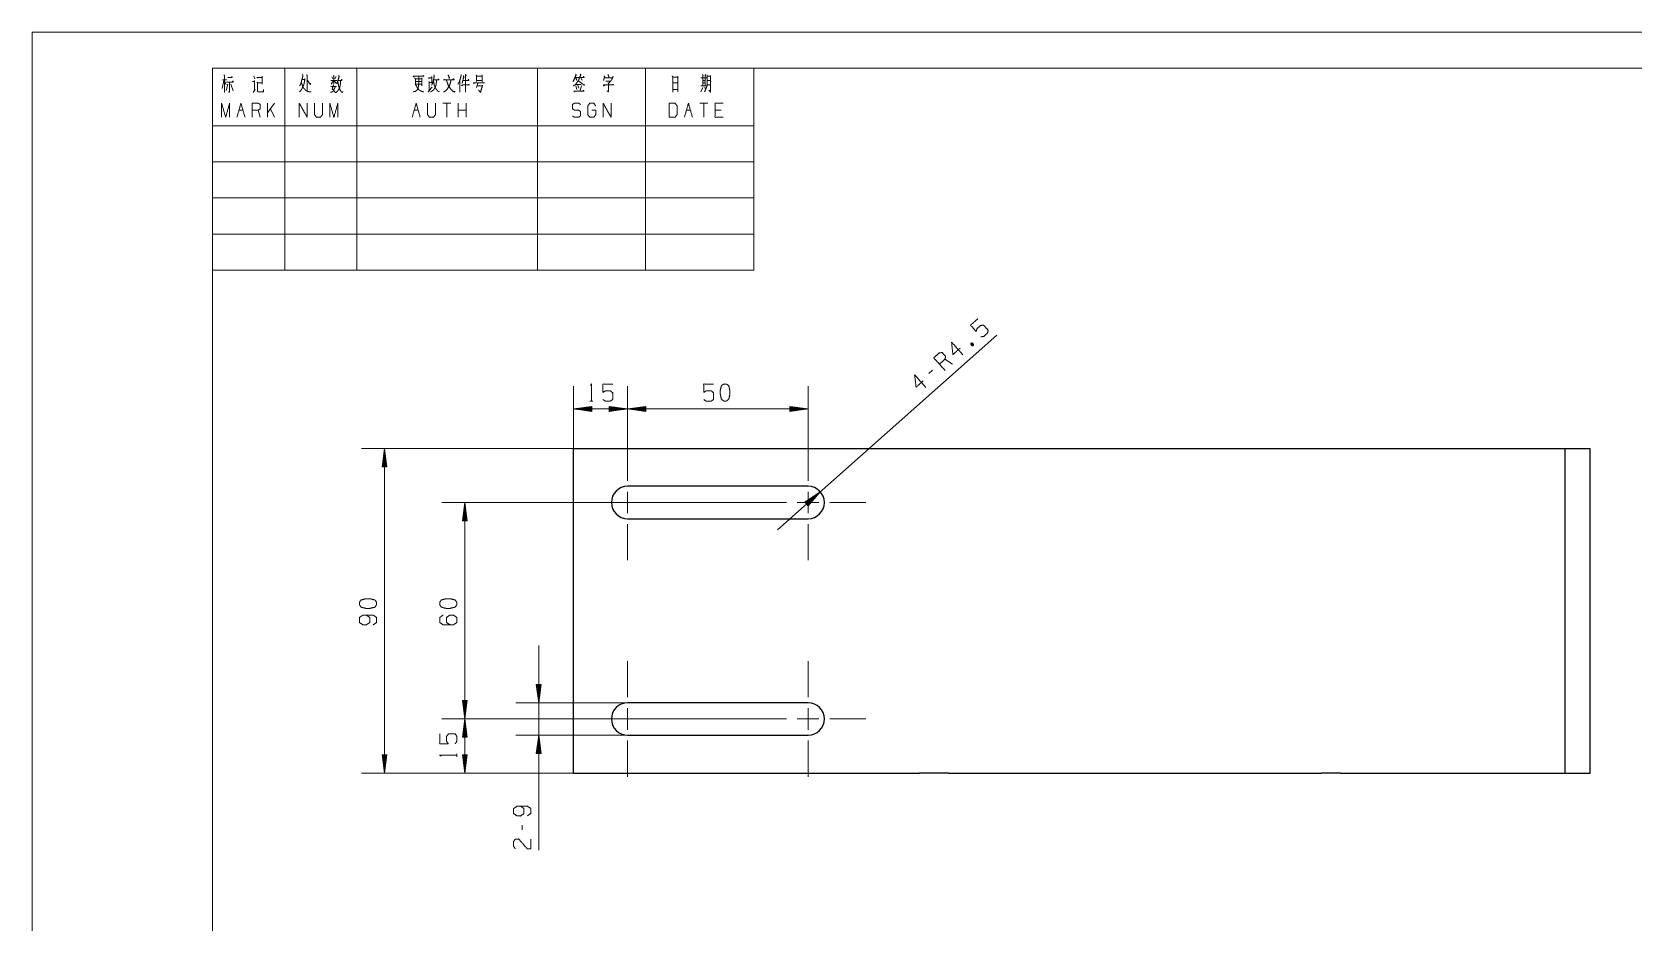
# Model space of a CAD drawing. Header units: millimetres. Extents: x 0 to 420, y 0 to 297.
# Drawn here: x 0 to 221.9, y 173.5 to 297 of the extents above; entities that cross this region are included whole.
import ezdxf

# ---------------------------------------------------------------- set-up
doc = ezdxf.new("R2010")
doc.units = ezdxf.units.MM
doc.layers.add('101', color=7, linetype='Continuous', true_color=0xffffff)

msp = doc.modelspace()

# ---------------------------------------------------------------- linework, layer by layer
at = {"layer": '101', "color": 133, "linetype": 'Continuous', "lineweight": 18}
for p, q in [((0, 297), (0, 0)), ((420, 297), (0, 297)), ((25, 292), (25, 264)), ((25, 292), (25, 5)), ((25, 292), (100, 292)), ((25, 292), (100, 292)), ((415, 292), (25, 292)), ((25, 292), (100, 292)), ((35, 292), (35, 264)), ((45, 292), (45, 264)), ((70, 292), (70, 264)), ((85, 292), (85, 264)), ((100, 292), (100, 264)), ((25, 284), (100, 284)), ((25, 279), (100, 279)), ((25, 274), (100, 274)), ((25, 269), (100, 269)), ((25, 264), (100, 264))]:
    msp.add_line(p, q, dxfattribs=at)
at = {"layer": '101', "color": 72, "linetype": 'Continuous', "lineweight": 18}
for p, q in [((30.74, 290.88), (30.87, 290.49)), ((41.53, 290.78), (41.66, 290.49)), ((42.14, 290.82), (41.95, 290.49)), ((55.4, 290.82), (55.37, 289.89)), ((61.56, 290.86), (62.32, 290.86)), ((62.33, 291.05), (62.33, 290.09)), ((93.22, 291.13), (93.33, 290.98)), ((26.57, 290.3), (26.35, 289.18)), ((26.36, 290.36), (26.98, 290.36)), ((26.69, 290.14), (26.91, 289.66)), ((27.11, 289.78), (26.88, 288.91)), ((27.56, 289.76), (27.87, 288.87)), ((30.65, 288.62), (30.93, 289.08)), ((31.13, 290.07), (31.22, 289.97)), ((37.42, 290.41), (37.77, 290.41)), ((41.4, 289.47), (42.16, 289.47)), ((41.69, 290.2), (41.43, 289.78)), ((41.88, 290.18), (42.11, 289.91)), ((53.1, 289.76), (53.98, 289.76)), ((53.11, 290.49), (53.99, 290.49)), ((53.11, 290.14), (53.98, 290.14)), ((54.01, 290.63), (54.01, 289.56)), ((55, 290.16), (55, 288.89)), ((55.02, 290.01), (55.35, 290.01)), ((59.27, 290.28), (59.27, 288.65)), ((61.56, 290.28), (62.32, 290.28)), ((61.73, 289.91), (61.56, 289.33)), ((61.6, 289.56), (62.33, 289.56)), ((75.31, 289.52), (75.48, 289.02)), ((75.35, 289.72), (76.07, 289.72)), ((75.6, 289.62), (75.76, 289.2)), ((76.13, 289.56), (75.92, 288.89)), ((76.04, 290.67), (76.21, 290.34)), ((92.92, 289.33), (92.65, 288.71)), ((92.86, 289.95), (93.25, 289.95)), ((93.18, 289.37), (93.28, 289.04)), ((93.75, 288.94), (94, 288.69)), ((33.59, 287.14), (32.63, 285.78)), ((32.63, 285.18), (32.63, 287.14)), ((33.59, 285.18), (33.04, 286.36)), ((58.02, 287.14), (56.9, 287.14)), ((57.46, 287.14), (57.46, 285.18)), ((59.02, 285.18), (59.02, 287.14)), ((60.14, 285.18), (60.14, 287.14)), ((93.6, 287.14), (92.49, 287.14)), ((93.05, 287.14), (93.05, 285.18)), ((28.66, 286.17), (29.22, 286.17)), ((31.62, 285.18), (31.34, 286.17)), ((52.94, 286.17), (53.49, 286.17)), ((60.14, 286.17), (59.02, 286.17)), ((90.65, 286.17), (91.2, 286.17)), ((95.45, 286.17), (94.61, 286.17)), ((130.03, 253.82), (130.43, 253.61)), ((127.49, 250.97), (126.44, 251.64)), ((124.74, 250.13), (124.24, 249.69)), ((77.27, 245.85), (77.7, 245.85)), ((58.85, 196.56), (58.85, 196.99)), ((67.89, 187.1), (67.89, 186.43))]:
    msp.add_line(p, q, dxfattribs=at)
at = {"layer": '101', "color": 22, "linetype": 'Continuous', "lineweight": 18}
for p, q in [((103.25, 228.02), (133.66, 254.97)), ((75, 239.3), (75, 247.93)), ((82.5, 239.8), (82.5, 247.93)), ((82.5, 239.8), (82.5, 247.93)), ((107.5, 239.8), (107.5, 247.93)), ((77.54, 245.09), (75, 244.76)), ((82.5, 244.76), (75, 244.76)), ((75, 244.76), (77.54, 244.42)), ((77.54, 244.78), (75.2, 244.78)), ((77.54, 244.73), (75.2, 244.73)), ((77.54, 244.83), (75.58, 244.83)), ((77.54, 244.68), (75.58, 244.68)), ((77.54, 244.88), (75.97, 244.88)), ((77.54, 244.63), (75.97, 244.63)), ((77.54, 244.93), (76.35, 244.93)), ((77.54, 244.58), (76.35, 244.58)), ((77.54, 244.99), (76.74, 244.99)), ((77.54, 244.53), (76.74, 244.53)), ((77.54, 245.04), (77.12, 245.04)), ((77.54, 244.48), (77.12, 244.48)), ((77.54, 245.09), (77.51, 245.09)), ((77.54, 245.09), (77.51, 245.09)), ((77.54, 244.43), (77.51, 244.43)), ((77.54, 244.43), (77.51, 244.43)), ((77.54, 244.42), (77.54, 245.09)), ((79.96, 245.09), (79.99, 245.09)), ((82.5, 244.76), (79.96, 245.09)), ((79.96, 245.09), (79.99, 245.09)), ((79.96, 245.09), (79.96, 244.42)), ((79.96, 245.04), (80.38, 245.04)), ((79.96, 244.99), (80.77, 244.99)), ((79.96, 244.93), (81.15, 244.93)), ((79.96, 244.88), (81.54, 244.88)), ((79.96, 244.83), (81.92, 244.83)), ((79.96, 244.78), (82.31, 244.78)), ((79.96, 244.42), (82.5, 244.76)), ((79.96, 244.73), (82.31, 244.73)), ((79.96, 244.68), (81.92, 244.68)), ((79.96, 244.63), (81.54, 244.63)), ((79.96, 244.58), (81.15, 244.58)), ((79.96, 244.53), (80.77, 244.53)), ((79.96, 244.48), (80.38, 244.48)), ((79.96, 244.43), (79.99, 244.43)), ((79.96, 244.43), (79.99, 244.43)), ((85.04, 245.09), (82.5, 244.76)), ((82.5, 244.76), (107.5, 244.76)), ((82.5, 244.76), (85.04, 244.42)), ((85.04, 244.78), (82.7, 244.78)), ((85.04, 244.73), (82.7, 244.73)), ((85.04, 244.83), (83.08, 244.83)), ((85.04, 244.68), (83.08, 244.68)), ((85.04, 244.88), (83.47, 244.88)), ((85.04, 244.63), (83.47, 244.63)), ((85.04, 244.93), (83.85, 244.93)), ((85.04, 244.58), (83.85, 244.58)), ((85.04, 244.99), (84.24, 244.99)), ((85.04, 244.53), (84.24, 244.53)), ((85.04, 245.04), (84.62, 245.04)), ((85.04, 244.48), (84.62, 244.48)), ((85.04, 245.09), (85.01, 245.09)), ((85.04, 245.09), (85.01, 245.09)), ((85.04, 244.43), (85.01, 244.43)), ((85.04, 244.43), (85.01, 244.43)), ((85.04, 244.42), (85.04, 245.09)), ((104.96, 245.09), (104.99, 245.09)), ((107.5, 244.76), (104.96, 245.09)), ((104.96, 245.09), (104.99, 245.09)), ((104.96, 245.09), (104.96, 244.42)), ((104.96, 245.04), (105.38, 245.04)), ((104.96, 244.99), (105.77, 244.99)), ((104.96, 244.93), (106.15, 244.93)), ((104.96, 244.88), (106.54, 244.88)), ((104.96, 244.83), (106.92, 244.83)), ((104.96, 244.78), (107.31, 244.78)), ((104.96, 244.42), (107.5, 244.76)), ((104.96, 244.73), (107.31, 244.73)), ((104.96, 244.68), (106.92, 244.68)), ((104.96, 244.63), (106.54, 244.63)), ((104.96, 244.58), (106.15, 244.58)), ((104.96, 244.53), (105.77, 244.53)), ((104.96, 244.48), (105.38, 244.48)), ((104.96, 244.43), (104.99, 244.43)), ((104.96, 244.43), (104.99, 244.43)), ((126.95, 239.3), (45.64, 239.3)), ((48.82, 239.3), (48.48, 236.76)), ((48.59, 236.76), (48.59, 237.56)), ((48.64, 236.76), (48.64, 237.95)), ((48.69, 236.76), (48.69, 238.33)), ((48.74, 236.76), (48.74, 238.72)), ((48.79, 236.76), (48.79, 239.1)), ((49.15, 236.76), (48.82, 239.3)), ((48.82, 239.3), (48.82, 194.3)), ((48.84, 236.76), (48.84, 239.1)), ((48.89, 236.76), (48.89, 238.72)), ((48.95, 236.76), (48.95, 238.33)), ((49, 236.76), (49, 237.95)), ((49.05, 236.76), (49.05, 237.56)), ((48.48, 236.76), (49.15, 236.76)), ((48.49, 236.76), (48.49, 236.79)), ((48.49, 236.76), (48.49, 236.79)), ((48.54, 236.76), (48.54, 237.17)), ((49.1, 236.76), (49.1, 237.17)), ((49.15, 236.76), (49.15, 236.79)), ((49.15, 236.76), (49.15, 236.79)), ((109.19, 233.29), (107.06, 231.85)), ((107.27, 231.62), (109.03, 233.18)), ((107.3, 231.58), (109.06, 233.14)), ((107.51, 231.35), (109.19, 233.29)), ((99.5, 231.8), (56.76, 231.8)), ((59.94, 231.8), (59.61, 229.26)), ((59.81, 229.26), (59.81, 230.83)), ((59.86, 229.26), (59.86, 231.22)), ((59.91, 229.26), (59.91, 231.6)), ((60.27, 229.26), (59.94, 231.8)), ((59.94, 201.8), (59.94, 231.8)), ((59.97, 229.26), (59.97, 231.6)), ((60.02, 229.26), (60.02, 231.22)), ((60.07, 229.26), (60.07, 230.83)), ((107.06, 231.85), (107.51, 231.35)), ((107.07, 231.85), (107.09, 231.87)), ((107.07, 231.85), (107.09, 231.87)), ((107.1, 231.81), (107.41, 232.09)), ((107.13, 231.77), (107.74, 232.31)), ((107.17, 231.74), (108.06, 232.53)), ((107.2, 231.7), (108.38, 232.74)), ((107.23, 231.66), (108.7, 232.96)), ((107.34, 231.55), (108.8, 232.85)), ((107.37, 231.51), (108.55, 232.55)), ((107.4, 231.47), (108.29, 232.26)), ((107.44, 231.43), (108.04, 231.97)), ((107.47, 231.39), (107.78, 231.67)), ((107.5, 231.36), (107.53, 231.38)), ((107.5, 231.36), (107.53, 231.38)), ((59.61, 229.26), (59.61, 229.29)), ((59.61, 229.26), (59.61, 229.29)), ((59.61, 229.26), (60.27, 229.26)), ((59.66, 229.26), (59.66, 229.67)), ((59.71, 229.26), (59.71, 230.06)), ((59.76, 229.26), (59.76, 230.45)), ((60.12, 229.26), (60.12, 230.45)), ((60.17, 229.26), (60.17, 230.06)), ((60.22, 229.26), (60.22, 229.67)), ((60.27, 229.26), (60.27, 229.29)), ((60.27, 229.26), (60.27, 229.29)), ((70.18, 211.98), (70.18, 183.64)), ((70.51, 206.59), (69.84, 206.59)), ((69.84, 206.59), (70.18, 204.05)), ((69.85, 206.59), (69.85, 206.55)), ((69.85, 206.59), (69.85, 206.55)), ((69.9, 206.59), (69.9, 206.17)), ((69.95, 206.59), (69.95, 205.78)), ((70, 206.59), (70, 205.4)), ((70.05, 206.59), (70.05, 205.01)), ((70.1, 206.59), (70.1, 204.62)), ((70.15, 206.59), (70.15, 204.24)), ((70.18, 204.05), (70.51, 206.59)), ((70.2, 206.59), (70.2, 204.24)), ((70.26, 206.59), (70.26, 204.62)), ((70.31, 206.59), (70.31, 205.01)), ((70.36, 206.59), (70.36, 205.4)), ((70.41, 206.59), (70.41, 205.78)), ((70.46, 206.59), (70.46, 206.17)), ((70.51, 206.59), (70.51, 206.55)), ((70.51, 206.59), (70.51, 206.55)), ((59.61, 204.34), (59.61, 204.3)), ((60.27, 204.34), (59.61, 204.34)), ((59.61, 204.34), (59.61, 204.3)), ((59.61, 204.34), (59.94, 201.8)), ((59.66, 204.34), (59.66, 203.92)), ((59.71, 204.34), (59.71, 203.53)), ((59.76, 204.34), (59.76, 203.15)), ((59.81, 204.34), (59.81, 202.76)), ((59.86, 204.34), (59.86, 202.37)), ((59.91, 204.34), (59.91, 201.99)), ((59.94, 201.8), (60.27, 204.34)), ((59.97, 204.34), (59.97, 201.99)), ((60.02, 204.34), (60.02, 202.37)), ((60.07, 204.34), (60.07, 202.76)), ((60.12, 204.34), (60.12, 203.15)), ((60.17, 204.34), (60.17, 203.53)), ((60.22, 204.34), (60.22, 203.92)), ((60.27, 204.34), (60.27, 204.3)), ((60.27, 204.34), (60.27, 204.3)), ((82.5, 204.05), (67, 204.05)), ((99.5, 201.8), (56.76, 201.8)), ((99.5, 201.8), (56.76, 201.8)), ((59.94, 201.8), (59.61, 199.26)), ((59.71, 199.26), (59.71, 200.06)), ((59.76, 199.26), (59.76, 200.45)), ((59.81, 199.26), (59.81, 200.83)), ((59.86, 199.26), (59.86, 201.22)), ((59.91, 199.26), (59.91, 201.6)), ((60.27, 199.26), (59.94, 201.8)), ((59.94, 194.3), (59.94, 201.8)), ((59.97, 199.26), (59.97, 201.6)), ((60.02, 199.26), (60.02, 201.22)), ((60.07, 199.26), (60.07, 200.83)), ((60.12, 199.26), (60.12, 200.45)), ((60.17, 199.26), (60.17, 200.06)), ((59.61, 199.26), (59.61, 199.29)), ((59.61, 199.26), (59.61, 199.29)), ((59.61, 199.26), (60.27, 199.26)), ((59.66, 199.26), (59.66, 199.67)), ((60.22, 199.26), (60.22, 199.67)), ((60.27, 199.26), (60.27, 199.29)), ((60.27, 199.26), (60.27, 199.29)), ((82.5, 199.55), (67, 199.55)), ((70.18, 199.55), (69.84, 197.01)), ((69.95, 197.01), (69.95, 197.81)), ((70, 197.01), (70, 198.2)), ((70.05, 197.01), (70.05, 198.58)), ((70.1, 197.01), (70.1, 198.97)), ((70.15, 197.01), (70.15, 199.35)), ((70.51, 197.01), (70.18, 199.55)), ((70.2, 197.01), (70.2, 199.35)), ((70.26, 197.01), (70.26, 198.97)), ((70.31, 197.01), (70.31, 198.58)), ((70.36, 197.01), (70.36, 198.2)), ((70.41, 197.01), (70.41, 197.81)), ((49.15, 196.84), (48.48, 196.84)), ((48.48, 196.84), (48.82, 194.3)), ((48.49, 196.84), (48.49, 196.8)), ((48.49, 196.84), (48.49, 196.8)), ((48.54, 196.84), (48.54, 196.42)), ((48.59, 196.84), (48.59, 196.03)), ((48.64, 196.84), (48.64, 195.65)), ((48.69, 196.84), (48.69, 195.26)), ((48.74, 196.84), (48.74, 194.87)), ((48.79, 196.84), (48.79, 194.49)), ((48.82, 194.3), (49.15, 196.84)), ((48.84, 196.84), (48.84, 194.49)), ((48.89, 196.84), (48.89, 194.87)), ((48.95, 196.84), (48.95, 195.26)), ((49, 196.84), (49, 195.65)), ((49.05, 196.84), (49.05, 196.03)), ((49.1, 196.84), (49.1, 196.42)), ((49.15, 196.84), (49.15, 196.8)), ((49.15, 196.84), (49.15, 196.8)), ((59.61, 196.84), (59.94, 194.3)), ((59.61, 196.84), (59.61, 196.8)), ((59.61, 196.84), (59.61, 196.8)), ((60.27, 196.84), (59.61, 196.84)), ((59.66, 196.84), (59.66, 196.42)), ((59.71, 196.84), (59.71, 196.03)), ((59.76, 196.84), (59.76, 195.65)), ((59.81, 196.84), (59.81, 195.26)), ((59.86, 196.84), (59.86, 194.87)), ((59.91, 196.84), (59.91, 194.49)), ((59.94, 194.3), (60.27, 196.84)), ((59.97, 196.84), (59.97, 194.49)), ((60.02, 196.84), (60.02, 194.87)), ((60.07, 196.84), (60.07, 195.26)), ((60.12, 196.84), (60.12, 195.65)), ((60.17, 196.84), (60.17, 196.03)), ((60.22, 196.84), (60.22, 196.42)), ((60.27, 196.84), (60.27, 196.8)), ((60.27, 196.84), (60.27, 196.8)), ((69.84, 197.01), (70.51, 197.01)), ((69.85, 197.01), (69.85, 197.04)), ((69.85, 197.01), (69.85, 197.04)), ((69.9, 197.01), (69.9, 197.42)), ((70.46, 197.01), (70.46, 197.42)), ((70.51, 197.01), (70.51, 197.04)), ((70.51, 197.01), (70.51, 197.04)), ((126.95, 194.3), (45.64, 194.3)), ((75, 194.3), (56.76, 194.3))]:
    msp.add_line(p, q, dxfattribs=at)
at = {"layer": '101', "color": 151, "linetype": 'Continuous', "lineweight": 18}
for p, q in [((82.5, 234.8), (82.5, 239.8)), ((107.5, 234.8), (107.5, 239.8)), ((82.5, 230.3), (82.5, 233.3)), ((107.5, 230.3), (107.5, 233.3)), ((79.5, 231.8), (74.5, 231.8)), ((81, 231.8), (84, 231.8)), ((85.5, 231.8), (90.5, 231.8)), ((104.5, 231.8), (99.5, 231.8)), ((106, 231.8), (109, 231.8)), ((110.5, 231.8), (115.5, 231.8)), ((82.5, 228.8), (82.5, 223.8)), ((107.5, 228.8), (107.5, 223.8)), ((82.5, 204.8), (82.5, 209.8)), ((107.5, 204.8), (107.5, 209.8)), ((82.5, 200.3), (82.5, 203.3)), ((107.5, 200.3), (107.5, 203.3)), ((79.5, 201.8), (74.5, 201.8)), ((81, 201.8), (84, 201.8)), ((85.5, 201.8), (90.5, 201.8)), ((104.5, 201.8), (99.5, 201.8)), ((106, 201.8), (109, 201.8)), ((110.5, 201.8), (115.5, 201.8)), ((82.5, 198.8), (82.5, 193.8)), ((107.5, 198.8), (107.5, 193.8))]:
    msp.add_line(p, q, dxfattribs=at)
at = {"layer": '101', "color": 72, "linetype": 'Continuous', "lineweight": 25}
for p, q in [((75, 194.3), (75, 239.3)), ((75, 239.3), (122.95, 239.3)), ((126.95, 239.3), (178.58, 239.3)), ((181.27, 239.3), (212.36, 239.3)), ((212.36, 194.3), (212.36, 239.3)), ((212.36, 239.3), (215.83, 239.3)), ((215.83, 194.3), (215.83, 239.3)), ((107.5, 234.05), (82.5, 234.05)), ((82.5, 229.55), (107.5, 229.55)), ((107.5, 204.05), (82.5, 204.05)), ((82.5, 199.55), (107.5, 199.55)), ((75, 194.3), (122.95, 194.3)), ((126.95, 194.3), (178.58, 194.3)), ((181.27, 194.3), (212.36, 194.3)), ((212.36, 194.3), (215.83, 194.3))]:
    msp.add_line(p, q, dxfattribs=at)
for centre, start, end in [((82.5, 231.8), 90, 270), ((107.5, 231.8), 270, 90), ((82.5, 201.8), 90, 270), ((107.5, 201.8), 270, 90)]:
    msp.add_arc(centre, 2.25, start, end, dxfattribs=at)
at = {"layer": '101', "color": 22, "linetype": 'Continuous', "lineweight": 18}
msp.add_arc((107.5, 231.8), 2.25, 90, 96.2212, dxfattribs=at)
at = {"layer": '101', "color": 72, "linetype": 'Continuous', "lineweight": 18}
for points, knots in [([(26.57, 291.07), (26.67, 290.94), (26.67, 288.6)], [0, 0, 0.064393, 1, 1]), ([(27.1, 290.69), (27.73, 290.69), (27.68, 290.82), (27.64, 290.74)], [0, 0, 0.736257, 0.890366, 1, 1]), ([(31.28, 290.69), (31.21, 290.63), (31.15, 290.69), (31.88, 290.69), (31.88, 290.88), (31.88, 289.78), (31.88, 289.97), (31.22, 289.97), (31.22, 288.83), (31.24, 288.75), (31.35, 288.71), (32.04, 288.71), (32.04, 289.02)], [0, 0, 0.017819, 0.033666, 0.169515, 0.204099, 0.407776, 0.442364, 0.564628, 0.775991, 0.791603, 0.814658, 0.942357, 1, 1]), ([(37.46, 291.13), (37.53, 290.94), (37.46, 290.67), (37.43, 290.53), (37.37, 290.34), (37.31, 290.14), (37.26, 289.95), (37.21, 289.78), (37.14, 289.66), (37.05, 289.52)], [0, 0, 0.116545, 0.278927, 0.365002, 0.478708, 0.603961, 0.717668, 0.817418, 0.901357, 1, 1]), ([(38.05, 291.11), (38.1, 290.96), (38.1, 288.87)], [0, 0, 0.06955, 1, 1]), ([(41.73, 290.94), (41.86, 290.88), (41.81, 290.92), (41.81, 289.76), (41.81, 290.3), (41.4, 290.3), (42.22, 290.3)], [0, 0, 0.046318, 0.069123, 0.437816, 0.608997, 0.739331, 1, 1]), ([(42.46, 290.96), (42.6, 290.82), (42.55, 290.86), (42.22, 289.8)], [0, 0, 0.143537, 0.187773, 1, 1]), ([(52.91, 290.86), (52.88, 290.76), (52.79, 290.88), (54.27, 290.88), (54.2, 290.98), (54.14, 290.88)], [0, 0, 0.054227, 0.130909, 0.87613, 0.940043, 1, 1]), ([(53.57, 290.88), (53.57, 289.72), (53.52, 289.58), (53.51, 289.41), (53.45, 289.2), (53.38, 289.04), (53.29, 288.91), (53.16, 288.81), (53.03, 288.75), (52.82, 288.73)], [0, 0, 0.455623, 0.515134, 0.580482, 0.665033, 0.736192, 0.79598, 0.861823, 0.919058, 1, 1]), ([(55.67, 291.05), (55.72, 290.96), (55.63, 290.41), (55.51, 289.99), (55.47, 289.85), (55.35, 289.62)], [0, 0, 0.062603, 0.440485, 0.727862, 0.828992, 1, 1]), ([(57.64, 291.07), (57.81, 290.65), (57.83, 290.76), (57.75, 290.55)], [0, 0, 0.581176, 0.716263, 1, 1]), ([(59.43, 291.13), (59.46, 290.98), (59.26, 290.34), (59.19, 290.09), (59.1, 289.95), (59, 289.76)], [0, 0, 0.101083, 0.561706, 0.738774, 0.854629, 1, 1]), ([(59.74, 290.92), (59.84, 290.69), (59.79, 290.78), (59.58, 289.91)], [0, 0, 0.200658, 0.282145, 1, 1]), ([(60.01, 291.13), (60.12, 290.98), (60.06, 291.05), (60.06, 288.65)], [0, 0, 0.069697, 0.101625, 1, 1]), ([(61.5, 291.07), (61.57, 290.98), (61.57, 290.14)], [0, 0, 0.115189, 1, 1]), ([(75.94, 291.15), (76.05, 291.03), (76.01, 291.05), (75.72, 290.38), (75.58, 290.14), (75.44, 289.95), (75.28, 289.72), (74.96, 289.52)], [0, 0, 0.080396, 0.103261, 0.444362, 0.576789, 0.688375, 0.819716, 1, 1]), ([(75.29, 291.17), (75.39, 291.03), (75.37, 291.07), (74.97, 290.16), (75.2, 290.69), (75.72, 290.69), (75.31, 290.69), (75.45, 290.34)], [0, 0, 0.057042, 0.07334, 0.392466, 0.581127, 0.745774, 0.87749, 1, 1]), ([(75.89, 290.69), (76.48, 290.69), (76.4, 290.84), (76.33, 290.74)], [0, 0, 0.669422, 0.855054, 1, 1]), ([(79.24, 290.92), (79.36, 290.69), (79.33, 290.78), (79.15, 290.28)], [0, 0, 0.294025, 0.394866, 1, 1]), ([(79.32, 290.67), (80.43, 290.67), (80.5, 290.84), (80.28, 290.36)], [0, 0, 0.611939, 0.711554, 1, 1]), ([(79.77, 291.11), (79.89, 290.82), (79.93, 290.86), (79.89, 290.76)], [0, 0, 0.644011, 0.768354, 1, 1]), ([(88.67, 290.94), (88.75, 290.78), (88.75, 288.69), (88.75, 289.02), (89.45, 289.02), (89.45, 288.71), (89.45, 290.88), (89.45, 290.76), (88.76, 290.76), (88.76, 289.95), (89.46, 289.95)], [0, 0, 0.022322, 0.280074, 0.320905, 0.407511, 0.44579, 0.713751, 0.729062, 0.813864, 0.913394, 1, 1]), ([(92.86, 291.13), (92.97, 290.98), (92.9, 291.07), (92.9, 289.56), (92.62, 289.56), (93.47, 289.56), (93.25, 289.56), (93.25, 291.07), (93.25, 290.67), (92.64, 290.67), (93.43, 290.67), (93.25, 290.67), (93.25, 290.26), (92.87, 290.26)], [0, 0, 0.025061, 0.039924, 0.243199, 0.280605, 0.39479, 0.42432, 0.627595, 0.680502, 0.763188, 0.869498, 0.893122, 0.948813, 1, 1]), ([(93.49, 291.03), (93.53, 290.88), (93.53, 289.7), (93.47, 289.43), (93.34, 289.12), (93.25, 288.87), (93.14, 288.69)], [0, 0, 0.062372, 0.548434, 0.661879, 0.800828, 0.909362, 1, 1]), ([(93.53, 290.86), (94, 290.86), (94, 290.98), (94, 288.62), (94, 290.28), (93.56, 290.28), (93.97, 290.28), (93.97, 289.7), (93.56, 289.7)], [0, 0, 0.072646, 0.091913, 0.457973, 0.714856, 0.782961, 0.846526, 0.936435, 1, 1]), ([(26.92, 290.07), (27.87, 290.07), (27.81, 290.24), (27.74, 290.09)], [0, 0, 0.737857, 0.874089, 1, 1]), ([(27.36, 290.07), (27.36, 288.65), (27.2, 288.73)], [0, 0, 0.887515, 1, 1]), ([(30.55, 290.14), (30.8, 290.14), (30.8, 290.26), (30.8, 288.81)], [0, 0, 0.136549, 0.204721, 1, 1]), ([(37.8, 290.55), (37.71, 289.95), (37.65, 289.76), (37.62, 289.62), (37.53, 289.47), (37.46, 289.31), (37.42, 289.18), (37.31, 289.02), (37.23, 288.89), (37.04, 288.71)], [0, 0, 0.296659, 0.392137, 0.46442, 0.547267, 0.635799, 0.700206, 0.795426, 0.869797, 1, 1]), ([(37.31, 290.01), (37.37, 289.87), (37.42, 289.7), (37.45, 289.56), (37.59, 289.27), (37.67, 289.18), (37.87, 288.98), (37.99, 288.87), (38.13, 288.79), (38.34, 288.73), (38.53, 288.73), (38.68, 288.71)], [0, 0, 0.075191, 0.157626, 0.228751, 0.384956, 0.438117, 0.578248, 0.65344, 0.734339, 0.837348, 0.928887, 1, 1]), ([(38.08, 290.38), (38.56, 289.72), (38.56, 289.91)], [0, 0, 0.814818, 1, 1]), ([(42.01, 289.41), (41.89, 289.16), (41.82, 288.98), (41.69, 288.79), (41.56, 288.69), (41.34, 288.65)], [0, 0, 0.251055, 0.434029, 0.64262, 0.795766, 1, 1]), ([(41.76, 289.68), (41.59, 289.1), (42.03, 288.62)], [0, 0, 0.483237, 1, 1]), ([(42.73, 290.2), (42.73, 289.95), (42.7, 289.68), (42.63, 289.39), (42.51, 289.1), (42.38, 288.89), (42.23, 288.71), (42.03, 288.58)], [0, 0, 0.134106, 0.280228, 0.441583, 0.610314, 0.742762, 0.870657, 1, 1]), ([(42.38, 290.01), (42.42, 289.8), (42.46, 289.56), (42.55, 289.27), (42.67, 288.98), (42.8, 288.75), (42.99, 288.6), (43.04, 288.75)], [0, 0, 0.122124, 0.267694, 0.442444, 0.622807, 0.774615, 0.912625, 1, 1]), ([(42.44, 290.28), (42.93, 290.28), (42.9, 290.45), (42.85, 290.34)], [0, 0, 0.634119, 0.848445, 1, 1]), ([(53.01, 290.63), (53.1, 290.49), (53.1, 289.58)], [0, 0, 0.156848, 1, 1]), ([(53.22, 289.6), (53.29, 289.43), (53.38, 289.29), (53.48, 289.16), (53.55, 289.04), (53.63, 288.94), (53.76, 288.87), (53.9, 288.79), (54.07, 288.75), (54.26, 288.71)], [0, 0, 0.124249, 0.240531, 0.35103, 0.449957, 0.536949, 0.636896, 0.752292, 0.866372, 1, 1]), ([(55.03, 288.89), (54.94, 288.71), (54.88, 288.73), (55.41, 289.37)], [0, 0, 0.187521, 0.244051, 1, 1]), ([(55.06, 290.65), (54.99, 290.57), (54.93, 290.65), (55.37, 290.65)], [0, 0, 0.169755, 0.325542, 1, 1]), ([(56.04, 290.36), (56.03, 290.16), (56, 289.95), (55.97, 289.72), (55.91, 289.52), (55.84, 289.33), (55.75, 289.18), (55.65, 289.02), (55.54, 288.91), (55.41, 288.81), (55.21, 288.71)], [0, 0, 0.105429, 0.211651, 0.328282, 0.437572, 0.539265, 0.625346, 0.724284, 0.79827, 0.883378, 1, 1]), ([(55.62, 290.18), (55.65, 289.99), (55.69, 289.8), (55.72, 289.6), (55.81, 289.43), (55.88, 289.29), (55.95, 289.12), (56.06, 288.98), (56.2, 288.83), (56.39, 288.73)], [0, 0, 0.109654, 0.220947, 0.342501, 0.451483, 0.545868, 0.651144, 0.754315, 0.874064, 1, 1]), ([(55.67, 290.38), (56.38, 290.38), (56.29, 290.49), (56.17, 290.36)], [0, 0, 0.696293, 0.830826, 1, 1]), ([(57.14, 290.45), (57.05, 290.34), (57.01, 290.38), (58.48, 290.38), (58.38, 290.55), (58.28, 290.41)], [0, 0, 0.066333, 0.095822, 0.818123, 0.913284, 1, 1]), ([(58.04, 290.41), (57.97, 290.01), (57.83, 289.6), (57.56, 289.16), (57.33, 288.87), (56.99, 288.69)], [0, 0, 0.190069, 0.398701, 0.640199, 0.817216, 1, 1]), ([(57.42, 290.3), (57.49, 290.07), (57.66, 289.58), (57.94, 289.18), (58.25, 288.83), (58.53, 288.71), (58.59, 288.79), (58.48, 288.62)], [0, 0, 0.103286, 0.330833, 0.538837, 0.740597, 0.872112, 0.915905, 1, 1]), ([(59.58, 289.66), (59.55, 289.52), (59.48, 289.66), (60.58, 289.66), (60.5, 289.78), (60.47, 289.68)], [0, 0, 0.08907, 0.186879, 0.848313, 0.935185, 1, 1]), ([(59.68, 290.3), (60.5, 290.3), (60.44, 290.45), (60.37, 290.3)], [0, 0, 0.720068, 0.857376, 1, 1]), ([(61.28, 289.91), (61.23, 289.85), (61.15, 289.95), (62.68, 289.95), (62.6, 290.01), (62.49, 289.91)], [0, 0, 0.038001, 0.105809, 0.873511, 0.927246, 1, 1]), ([(62.4, 289.62), (62.13, 288.65), (61.85, 288.94)], [0, 0, 0.71586, 1, 1]), ([(75.23, 288.81), (75.12, 288.71), (75.07, 288.81), (76.46, 288.81), (76.39, 288.94), (76.29, 288.79)], [0, 0, 0.078897, 0.135659, 0.837617, 0.910404, 1, 1]), ([(75.66, 290.26), (75.85, 290.09), (76.04, 289.97), (76.18, 289.87), (76.39, 289.7), (76.58, 289.68), (76.42, 289.6)], [0, 0, 0.194845, 0.370351, 0.508814, 0.712321, 0.860156, 1, 1]), ([(79.33, 289.68), (79.21, 289.52), (79.13, 289.66), (80.57, 289.66), (80.44, 289.76), (80.37, 289.68)], [0, 0, 0.096613, 0.17732, 0.867547, 0.947356, 1, 1]), ([(79.48, 290.2), (80.15, 290.2), (80.21, 290.26), (79.87, 289.89), (79.77, 289.97), (79.84, 289.89), (79.84, 288.73), (79.62, 288.87)], [0, 0, 0.230144, 0.259318, 0.430979, 0.476011, 0.513789, 0.910079, 1, 1]), ([(26.26, 285.18), (26.26, 287.14), (26.82, 285.18), (27.37, 287.14), (27.37, 285.18)], [0, 0, 0.245192, 0.5, 0.754808, 1, 1]), ([(30.51, 285.18), (30.51, 287.14), (31.34, 287.14), (31.62, 286.96), (31.62, 286.36), (31.34, 286.17), (30.51, 286.17)], [0, 0, 0.400952, 0.571035, 0.639278, 0.761676, 0.829917, 1, 1]), ([(37.01, 285.18), (37.01, 287.14), (38.12, 285.18), (38.12, 287.14)], [0, 0, 0.317574, 0.682426, 1, 1]), ([(39.13, 287.14), (39.13, 285.57), (39.39, 285.18), (39.95, 285.18), (40.24, 285.57), (40.24, 287.14)], [0, 0, 0.337152, 0.438599, 0.557781, 0.662848, 1, 1]), ([(41.25, 285.18), (41.25, 287.14), (41.81, 285.18), (42.36, 287.14), (42.36, 285.18)], [0, 0, 0.245192, 0.5, 0.754808, 1, 1]), ([(54.78, 287.14), (54.78, 285.57), (55.05, 285.18), (55.6, 285.18), (55.89, 285.57), (55.89, 287.14)], [0, 0, 0.337152, 0.438599, 0.557781, 0.662848, 1, 1]), ([(74.85, 285.36), (75.13, 285.18), (75.7, 285.18), (75.98, 285.39), (75.98, 285.97), (75.7, 286.17), (75.15, 286.17), (74.85, 286.36), (74.85, 286.96), (75.15, 287.14), (75.7, 287.14), (75.98, 286.96)], [0, 0, 0.068035, 0.184054, 0.254521, 0.372333, 0.442799, 0.555843, 0.626367, 0.748393, 0.81892, 0.931964, 1, 1]), ([(77.55, 286.17), (78.1, 286.17), (78.1, 285.57), (77.82, 285.18), (77.25, 285.18), (76.97, 285.57), (76.97, 286.75), (77.27, 287.14), (77.81, 287.14), (78.09, 286.75)], [0, 0, 0.103295, 0.214797, 0.304261, 0.410274, 0.499739, 0.718892, 0.809956, 0.910533, 1, 1]), ([(79.11, 285.18), (79.11, 287.14), (80.22, 285.18), (80.22, 287.14)], [0, 0, 0.317574, 0.682426, 1, 1]), ([(88.25, 285.18), (89.07, 285.18), (89.36, 285.57), (89.36, 286.75), (89.07, 287.14), (88.25, 287.14), (88.25, 285.18)], [0, 0, 0.142133, 0.227159, 0.431787, 0.516817, 0.65895, 1, 1]), ([(90.37, 285.18), (90.93, 287.14), (91.48, 285.18)], [0, 0, 0.5, 1, 1]), ([(95.73, 285.18), (94.61, 285.18), (94.61, 287.14), (95.73, 287.14)], [0, 0, 0.265389, 0.734611, 1, 1]), ([(131.44, 254.76), (131.84, 254.82), (132.35, 255.28), (132.45, 255.67), (131.82, 256.38), (131.41, 256.34), (130.89, 255.88), (130.79, 255.49), (130.01, 256.37), (131.03, 257.28)], [0, 0, 0.062228, 0.168344, 0.230573, 0.376817, 0.441266, 0.54738, 0.60961, 0.79049, 1, 1]), ([(128.57, 253.19), (127.56, 252.3), (127.37, 254.03), (128.94, 252.26)], [0, 0, 0.24587, 0.565295, 1, 1]), ([(130.31, 253.5), (130.43, 253.61), (130.35, 253.84), (130.15, 253.93), (130.03, 253.82), (130.1, 253.61), (130.31, 253.5), (130.15, 253.93)], [0, 0, 0.093975, 0.236781, 0.365957, 0.459925, 0.589099, 0.731913, 1, 1]), ([(126.49, 250.08), (124.91, 251.86), (125.67, 252.52), (126.07, 252.58), (126.55, 252.04), (126.44, 251.64), (125.69, 250.98)], [0, 0, 0.400953, 0.571035, 0.639278, 0.761673, 0.829917, 1, 1]), ([(123.45, 248.66), (122.45, 247.77), (122.26, 249.5), (123.83, 247.73)], [0, 0, 0.245869, 0.565295, 1, 1]), ([(77.34, 248.02), (77.48, 248.22), (77.48, 245.85)], [0, 0, 0.093491, 1, 1]), ([(79.07, 246.07), (79.41, 245.85), (80.1, 245.85), (80.43, 246.07), (80.43, 247.02), (80.1, 247.27), (79.41, 247.27), (79.07, 247.05), (79.07, 248.22), (80.43, 248.22)], [0, 0, 0.062228, 0.168343, 0.230571, 0.376815, 0.441263, 0.547379, 0.609607, 0.79049, 1, 1]), ([(93.04, 246.07), (93.38, 245.85), (94.07, 245.85), (94.4, 246.07), (94.4, 247.02), (94.07, 247.27), (93.38, 247.27), (93.04, 247.05), (93.04, 248.22), (94.4, 248.22)], [0, 0, 0.062228, 0.168344, 0.230571, 0.376815, 0.441263, 0.547379, 0.609607, 0.79049, 1, 1]), ([(96.17, 245.85), (96.5, 246.1), (96.68, 246.8), (96.68, 247.27), (96.5, 248), (96.17, 248.22), (95.83, 248.22), (95.5, 248), (95.32, 247.27), (95.34, 246.8), (95.5, 246.1), (95.83, 245.85), (96.17, 245.85)], [0, 0, 0.067525, 0.183972, 0.260582, 0.380942, 0.446142, 0.500306, 0.565506, 0.685865, 0.762529, 0.878311, 0.945835, 1, 1]), ([(47.73, 217.96), (47.48, 218.3), (46.78, 218.47), (46.3, 218.47), (45.58, 218.3), (45.35, 217.96), (45.35, 217.63), (45.58, 217.29), (46.3, 217.11), (46.78, 217.13), (47.48, 217.29), (47.73, 217.63), (47.73, 217.96)], [0, 0, 0.067524, 0.18397, 0.260583, 0.380943, 0.446139, 0.500306, 0.565503, 0.685862, 0.762528, 0.878309, 0.945833, 1, 1]), ([(58.85, 217.96), (58.6, 218.3), (57.9, 218.47), (57.42, 218.47), (56.7, 218.3), (56.47, 217.96), (56.47, 217.63), (56.7, 217.29), (57.42, 217.11), (57.9, 217.13), (58.6, 217.29), (58.85, 217.63), (58.85, 217.96)], [0, 0, 0.067524, 0.18397, 0.260583, 0.380942, 0.446139, 0.500306, 0.565503, 0.685863, 0.762528, 0.878309, 0.945833, 1, 1]), ([(47.25, 214.85), (47.73, 215.17), (47.73, 215.86), (47.25, 216.2), (45.83, 216.2), (45.35, 215.86), (45.35, 215.17), (45.83, 214.85), (46.3, 214.84), (46.78, 215.17), (46.78, 215.86), (46.3, 216.2)], [0, 0, 0.076856, 0.169524, 0.247728, 0.439296, 0.517501, 0.610169, 0.687025, 0.750925, 0.829127, 0.921796, 1, 1]), ([(57.9, 214.85), (57.42, 215.17), (57.42, 215.86), (57.9, 216.2), (58.37, 216.2), (58.85, 215.86), (58.85, 215.17), (58.37, 214.85), (56.95, 214.85), (56.47, 215.17), (56.47, 215.86), (56.95, 216.2)], [0, 0, 0.076963, 0.16976, 0.248073, 0.312018, 0.390331, 0.483128, 0.560091, 0.751926, 0.828889, 0.921686, 1, 1]), ([(58.62, 198.36), (58.85, 198.7), (58.85, 199.39), (58.62, 199.72), (57.67, 199.72), (57.42, 199.39), (57.42, 198.7), (57.65, 198.36), (56.47, 198.36), (56.47, 199.72)], [0, 0, 0.062229, 0.168345, 0.230571, 0.376815, 0.441264, 0.547379, 0.609608, 0.79049, 1, 1]), ([(56.67, 196.64), (56.47, 196.78), (58.85, 196.78)], [0, 0, 0.093488, 1, 1]), ([(68.61, 188.37), (69.09, 188.69), (69.09, 189.38), (68.61, 189.72), (67.19, 189.72), (66.71, 189.38), (66.71, 188.69), (67.19, 188.37), (67.66, 188.35), (68.14, 188.69), (68.14, 189.38), (67.66, 189.72)], [0, 0, 0.076857, 0.169525, 0.247728, 0.439297, 0.517499, 0.610168, 0.687025, 0.750925, 0.829129, 0.921797, 1, 1]), ([(66.94, 183.82), (66.71, 184.14), (66.71, 184.83), (66.94, 185.16), (67.41, 185.16), (68.61, 183.8), (69.09, 183.82), (69.09, 185.16)], [0, 0, 0.069691, 0.192979, 0.265274, 0.350227, 0.674741, 0.759753, 1, 1])]:
    msp.add_open_spline(points, degree=1, knots=knots, dxfattribs=at)
for points in [[(28.38, 285.18), (28.94, 287.14), (29.5, 285.18)], [(52.66, 285.18), (53.22, 287.14), (53.77, 285.18)]]:
    msp.add_open_spline(points, degree=1, dxfattribs=at)
at = {"layer": '101', "color": 72, "linetype": 'Continuous', "lineweight": 25}
for points, knots in [([(122.95, 239.3), (123.93, 239.3), (125.7, 239.3), (126.95, 239.3)], [0, 0, 0.244333, 0.686931, 1, 1]), ([(178.58, 239.3), (179.39, 239.3), (179.94, 239.3), (180.95, 239.3), (181.27, 239.3)], [0, 0, 0.302872, 0.505576, 0.879551, 1, 1]), ([(126.95, 194.3), (126.4, 194.3), (124.86, 194.3), (122.95, 194.3)], [0, 0, 0.135923, 0.522988, 1, 1]), ([(181.27, 194.3), (180.95, 194.3), (179.94, 194.3), (178.92, 194.3), (178.58, 194.3)], [0, 0, 0.120449, 0.494424, 0.873648, 1, 1])]:
    msp.add_open_spline(points, degree=1, knots=knots, dxfattribs=at)

doc.saveas('drawing.dxf')
